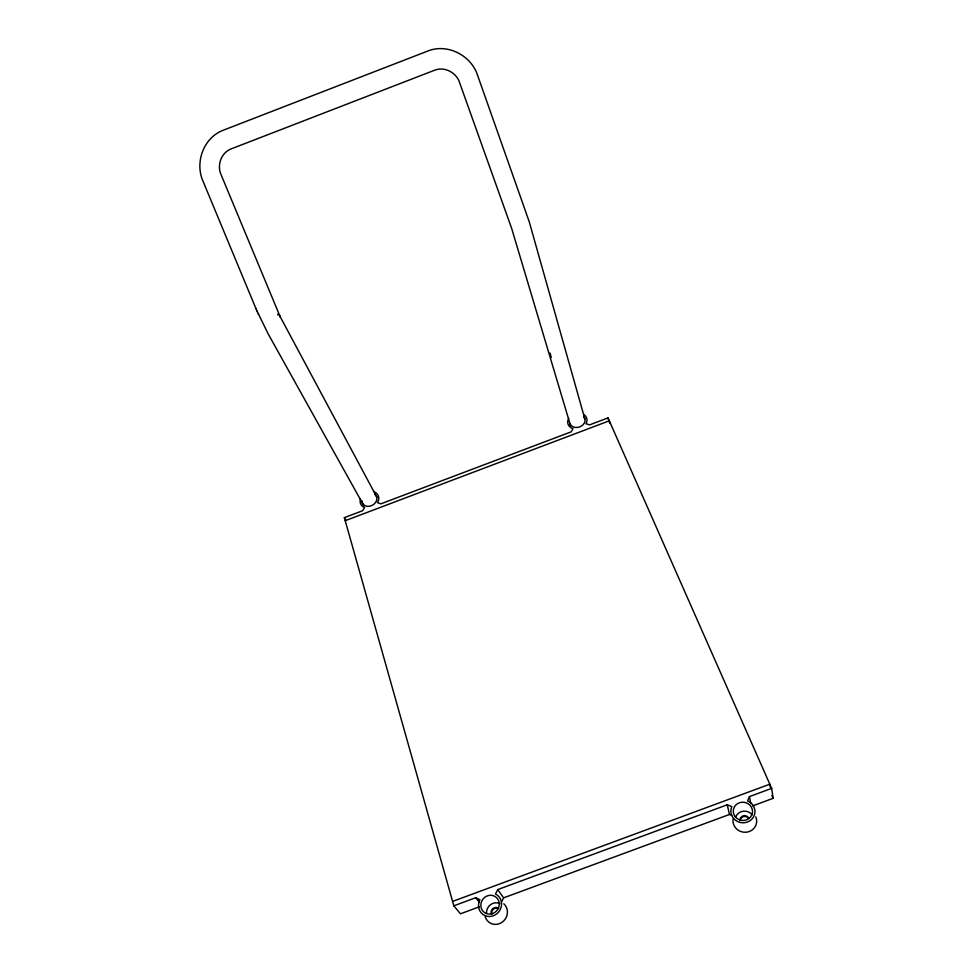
<?xml version="1.0" encoding="UTF-8"?>
<svg xmlns="http://www.w3.org/2000/svg" width="973" height="973" viewBox="0 0 973 973"><rect width="100%" height="100%" fill="white"/><g stroke="black" fill="none" stroke-linecap="round" stroke-linejoin="round"><path stroke-width="1.46" d="M583.727 414.449A9.827 7.869 -16.7 0 1 586.026 423.754L589.614 424.86L608.016 417.904L771.674 788.385L749.478 796.583L747.556 800.864A12.065 11.433 9.3 0 1 754.014 815.97A12.065 11.433 9.3 0 1 738.203 821.808A12.065 11.433 9.3 0 1 731.818 806.678L727.281 804.78L497.726 889.602L495.488 893.98A12.053 11.275 -55 0 1 500.195 909.646A12.053 11.275 -55 0 1 484.542 915.423A12.053 11.275 -55 0 1 479.908 899.733L475.773 897.714L453.832 905.814L344.357 517.636L362.576 510.74L364.583 507.529A9.766 7.808 -28.2 0 1 360.46 498.954M501.423 902.166L503.625 897.848L729.458 814.462L731.684 815.398M345.208 520.689L609.305 420.81L609.986 423.486M452.591 901.424L769.825 784.189L770.251 787.048M479.324 906.824L460.436 913.805L453.832 905.814M752.64 805.899L773.121 798.334L771.674 788.385M475.773 897.714L479.336 902.348M497.726 889.602L503.625 897.848M344.357 517.636L345.756 520.02M363.89 505.79L268.049 333.666L257.042 311.105M376.977 497.385L279.762 315.921L280.309 317.089L221.09 174.702C216.663 165.057 221.382 152.299 231.598 148.723L434.189 70.384C444.199 66.115 456.386 72.379 459.584 82.583L511.689 228.509L570.604 425.833M277.646 314.218L278.083 315.143M584.809 418.84L529.239 221.783L477.463 74.97C470.944 55.291 447.398 43.14 427.84 51.022L223.364 130.187C203.722 137.497 194.636 162.187 202.931 181.014L256.033 308.794M258.234 313.78L258.55 314.461M771.905 795.573L773.121 798.334M255.85 308.368L257.286 311.664M550.013 353.029L551.302 357.383M608.016 417.904L609.049 421.917M727.281 804.78L729.458 814.462M749.478 796.583L750.767 803.601M503.832 903.783A11.871 11.129 -56.5 0 1 502.068 922.27A11.871 11.129 -56.5 0 1 485.199 916.712M755.79 816.858A11.883 11.287 11.1 0 1 746.303 832.207A11.883 11.287 11.1 0 1 733.083 819.157M740.112 820.215A4.743 4.5 11.1 0 1 748.578 818.269M739.942 820.604A4.743 4.512 10.9 0 1 749.04 818.512M735.929 816.469A9.499 9.025 10.9 0 1 752.202 814.815M491.73 914.304A4.743 4.439 -56.5 0 1 498.212 908.49M486.512 912.881A9.487 8.891 -56.3 0 1 499.867 903.613M491.231 913.647A4.743 4.451 -56.3 0 1 498.687 908.466M583.764 416.894A7.845 6.276 -16.7 0 1 580.735 426.478A7.845 6.276 -16.7 0 1 570.008 423.839M568.694 418.402A9.827 7.869 -16.7 0 0 573.012 428.679L571.224 431.817L380.808 503.844L377.475 502.652A9.766 7.808 -28.2 0 0 374.264 491.997M374.824 494.357A7.808 6.239 -28.2 0 1 372.173 505.376A7.808 6.239 -28.2 0 1 361.968 500.84M735.235 816.736A9.633 9.134 9.2 0 0 751.764 815.009A9.633 9.134 9.2 0 0 741.681 802.239A9.633 9.134 9.2 0 0 735.235 816.736M492.703 913.525A9.621 9 -55 0 0 496.339 897.422A9.621 9 -55 0 0 481.063 903.126A9.621 9 -55 0 0 492.703 913.525"/></g></svg>
